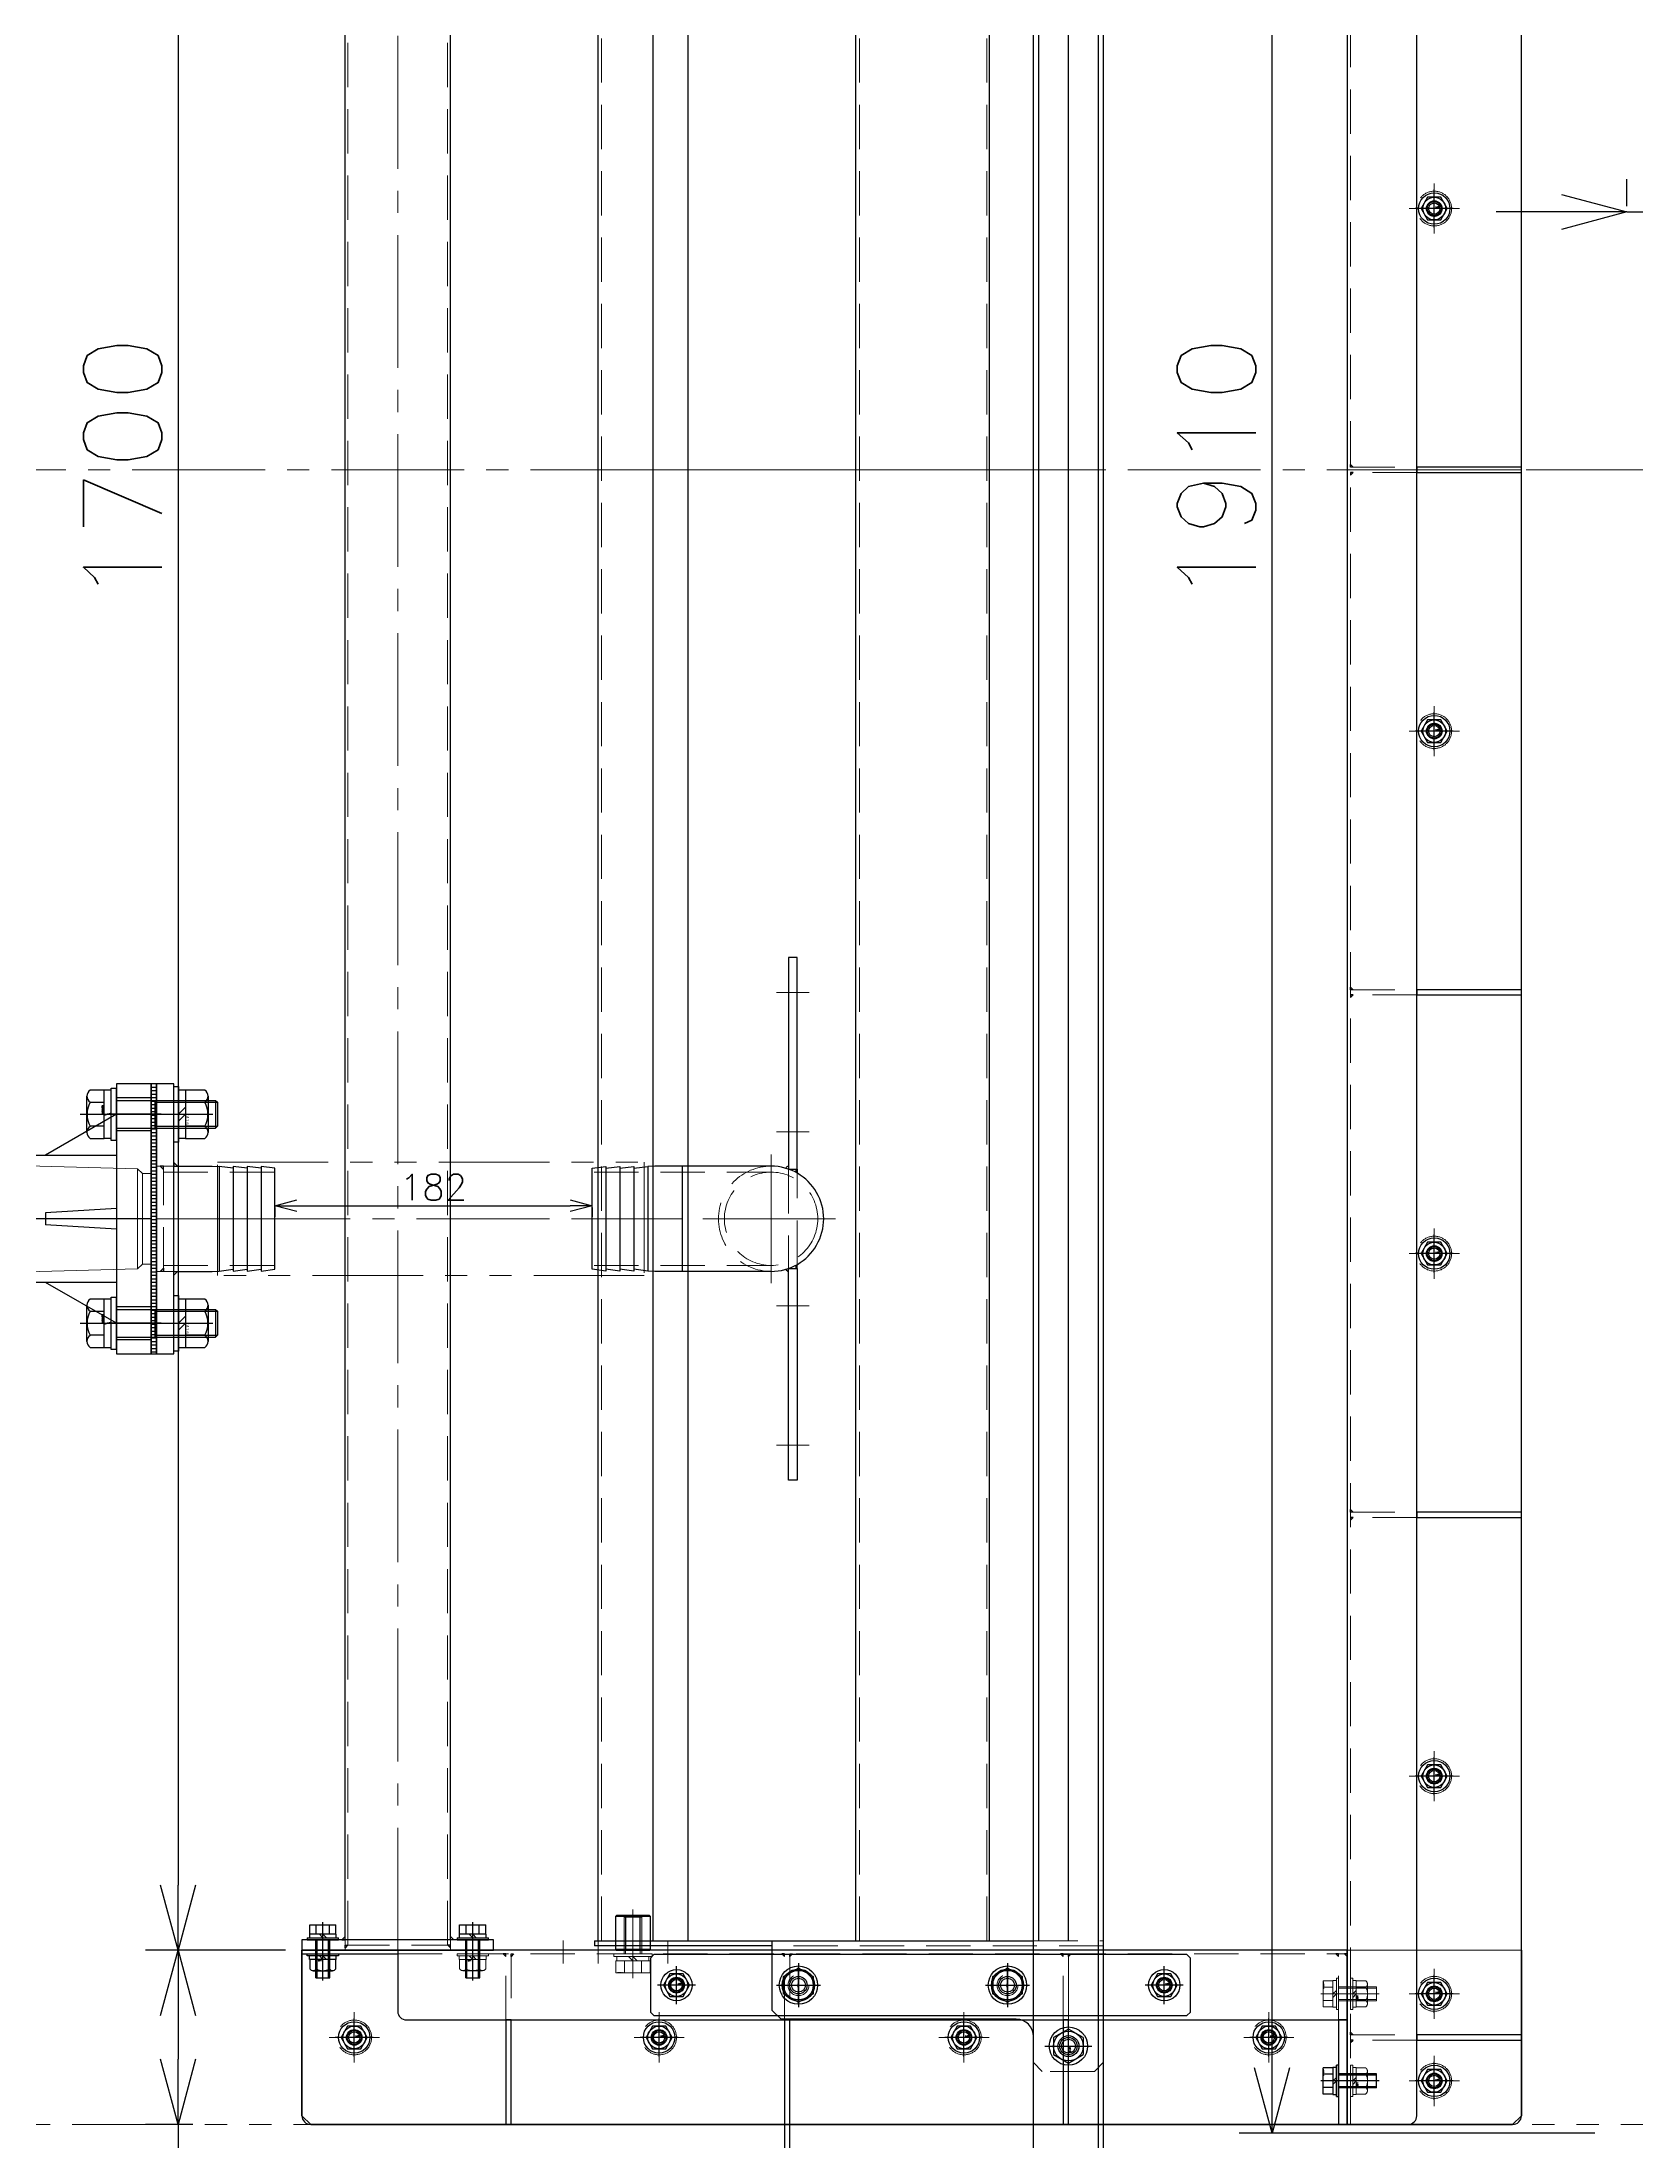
# Model space of a CAD drawing. Header units: millimetres. Extents: x -8731 to 85711, y -14522 to 31379.
# Drawn here: x 68524 to 69439, y 3928 to 5134 of the extents above; entities that cross this region are included whole.
import ezdxf
from ezdxf import colors
from ezdxf.entities.mleader import LeaderData, LeaderLine
from ezdxf.enums import TextEntityAlignment as Align
from ezdxf.math import Vec2, Vec3
from ezdxf.xclip import XClip

# ---------------------------------------------------------------- set-up
doc = ezdxf.new("R2010")
doc.units = ezdxf.units.MM
doc.header["$LTSCALE"] = 4
doc.header["$XCLIPFRAME"] = 0
doc.header["$PDMODE"] = 99
doc.header["$PDSIZE"] = 1
for name, pattern in [('CENTER2', [28.575, 19.05, -3.175, 3.175, -3.175]), ('HIDDEN', [9.525, 6.35, -3.175]), ('PHANTOM2', [31.75, 15.875, -3.175, 3.175, -3.175, 3.175, -3.175])]:
    doc.linetypes.add(name, pattern=pattern)
for name, color, linetype, lineweight in [('04_HIDDEN', 2, 'HIDDEN', 13), ('05_CENTER', 4, 'CENTER2', 13), ('06_PHANTOM', 2, 'PHANTOM2', 13), ('08_DIM', 3, 'Continuous', 13)]:
    doc.layers.add(name, color=color, linetype=linetype, lineweight=lineweight)
doc.layers.add('10_DRAFT', color=8, linetype='Continuous', lineweight=0, plot=False)
doc.styles.add('KANJI0', font='txt.shx', dxfattribs={"width": 0.9, "height": 30, "bigfont": 'bigfont'})
doc.styles.add('KSS_TXT', font='txt.shx', dxfattribs={"bigfont": 'extfont2.shx'})
doc.styles.add('KSS_TXT_L', font='txt.shx', dxfattribs={"height": 9, "bigfont": 'extfont2.shx'})
doc.styles.get("Standard").update_dxf_attribs({"font": 'txt.shx', "bigfont": 'extfont2.shx'})
doc.dimstyles.new('KSS_DIM', dxfattribs={"dimscale": 3, "dimtxt": 3, "dimasz": 2.5, "dimexe": 1.25, "dimexo": 0.625, "dimtad": 1, "dimdsep": 46, "dimtxsty": 'KSS_TXT', "dimblk": 'OPEN30', "dimcen": 0, "dimazin": 2, "dimtfac": 0.75, "dimtmove": 0, "dimatfit": 3, "dimldrblk": 'OPEN30', "dimfxl": 1, "dimtolj": 1, "dimarcsym": 0})

# ---------------------------------------------------------------- blocks, each defined once
blk = doc.blocks.new('AM_BALLOON1')
at = {"transparency": 16777216}
blk.add_circle((0, 0), 5, dxfattribs=at)
blk.add_attdef('B_NUMBER', text='', height=3, dxfattribs=at).set_placement((0, 0), align=Align.MIDDLE_CENTER)
blk = doc.blocks.new('_OPEN')
at = {"color": 0, "linetype": 'ByBlock'}
for p, q in [((-1, 0.167), (0, 0)), ((0, 0), (-1, -0.167)), ((0, 0), (-1, 0))]:
    blk.add_line(p, q, dxfattribs=at)
blk = doc.blocks.new('_Open30')
at = {"color": 0, "linetype": 'ByBlock', "lineweight": -2}
for p, q in [((-1, 0.268), (0, 0)), ((0, 0), (-1, -0.268)), ((0, 0), (-1, 0))]:
    blk.add_line(p, q, dxfattribs=at)
blk = doc.blocks.new('*D4590')
at = {"layer": '08_DIM', "color": 0, "lineweight": -2, "transparency": 16777216}
for p, q in [((68663.7, 5737.9), (68583.2, 5737.9)), ((68602, 5700.4), (68602, 4075.4)), ((68663.7, 4037.9), (68583.2, 4037.9))]:
    blk.add_line(p, q, dxfattribs=at)
at = {"layer": 'Defpoints', "color": 0, "transparency": 16777216}
for p in [(68673.1, 5737.9), (68602, 4037.9), (68673.1, 4037.9)]:
    blk.add_point(p, dxfattribs=at)
at = {"layer": '08_DIM', "color": 0, "lineweight": -2, "transparency": 16777216, "xscale": 37.5, "yscale": 37.5, "zscale": 37.5}
for p, rotation in [((68602, 5737.9), 90), ((68602, 4037.9), 270)]:
    blk.add_blockref('_Open30', p, dxfattribs=dict(at, rotation=rotation))
at = {"layer": '08_DIM', "color": 0, "transparency": 16777216, "insert": (68570.1, 4887.9), "char_height": 45, "attachment_point": 5, "rotation": 90, "style": 'KSS_TXT'}
blk.add_mtext('\\A1;1700', dxfattribs=at)
blk = doc.blocks.new('A$C3AA34862_1_1_1')
at = {"layer": '05_CENTER'}
blk.add_line((-141.1, 0), (2637.2, 0), dxfattribs=at)
blk = doc.blocks.new('*D4625')
at = {"layer": '08_DIM', "color": 0, "lineweight": -2, "transparency": 16777216}
for p, q in [((69433.7, 5039.3), (69433.7, 5054.7)), ((69493.7, 5039.3), (69493.7, 5054.7)), ((69396.2, 5036), (69358.7, 5036)), ((69433.7, 5036), (69493.7, 5036)), ((69531.2, 5036), (69700, 5036))]:
    blk.add_line(p, q, dxfattribs=at)
at = {"layer": 'Defpoints', "color": 0, "transparency": 16777216}
for p in [(69433.7, 5030), (69493.7, 5036), (69493.7, 5030)]:
    blk.add_point(p, dxfattribs=at)
at = {"layer": '08_DIM', "color": 0, "lineweight": -2, "transparency": 16777216, "xscale": 37.5, "yscale": 37.5, "zscale": 37.5}
blk.add_blockref('_Open30', (69433.7, 5036), dxfattribs=at)
at = {"layer": '08_DIM', "color": 0, "lineweight": -2, "transparency": 16777216, "xscale": 37.5, "yscale": 37.5, "zscale": 37.5, "rotation": 180}
blk.add_blockref('_Open30', (69493.7, 5036), dxfattribs=at)
at = {"layer": '08_DIM', "color": 0, "transparency": 16777216, "insert": (69634.3, 5067.8), "char_height": 45, "attachment_point": 5, "style": 'KSS_TXT'}
blk.add_mtext('\\A1;%%C60', dxfattribs=at)
blk = doc.blocks.new('*D4610')
at = {"layer": '08_DIM', "color": 0, "lineweight": -2, "transparency": 16777216}
for p, q in [((68663.7, 4037.9), (68583.2, 4037.9)), ((68602, 4000.4), (68602, 3975.4)), ((68610.5, 3937.9), (68583.2, 3937.9)), ((68602, 3937.9), (68602, 3791.7))]:
    blk.add_line(p, q, dxfattribs=at)
at = {"layer": 'Defpoints', "color": 0, "transparency": 16777216}
for p in [(68673.1, 4037.9), (68602, 3937.9), (68619.8, 3937.9)]:
    blk.add_point(p, dxfattribs=at)
at = {"layer": '08_DIM', "color": 0, "lineweight": -2, "transparency": 16777216, "xscale": 37.5, "yscale": 37.5, "zscale": 37.5}
for p, rotation in [((68602, 4037.9), 90), ((68602, 3937.9), 270)]:
    blk.add_blockref('_Open30', p, dxfattribs=dict(at, rotation=rotation))
at = {"layer": '08_DIM', "color": 0, "transparency": 16777216, "insert": (68570.1, 3846), "char_height": 45, "attachment_point": 5, "rotation": 90, "style": 'KSS_TXT'}
blk.add_mtext('\\A1;100', dxfattribs=at)
blk = doc.blocks.new('*D4645')
at = {"layer": '08_DIM', "color": 0, "lineweight": -2, "transparency": 16777216}
for p, q in [((69415.3, 5842.9), (69211.2, 5842.9)), ((69230, 3970.4), (69230, 5805.4)), ((69415.3, 3932.9), (69211.2, 3932.9))]:
    blk.add_line(p, q, dxfattribs=at)
at = {"layer": 'Defpoints', "color": 0, "transparency": 16777216}
for p in [(69230, 5842.9), (69424.7, 5842.9), (69424.7, 3932.9)]:
    blk.add_point(p, dxfattribs=at)
at = {"layer": '08_DIM', "color": 0, "lineweight": -2, "transparency": 16777216, "xscale": 37.5, "yscale": 37.5, "zscale": 37.5}
for p, rotation in [((69230, 5842.9), 90), ((69230, 3932.9), 270)]:
    blk.add_blockref('_Open30', p, dxfattribs=dict(at, rotation=rotation))
at = {"layer": '08_DIM', "color": 0, "transparency": 16777216, "insert": (69198.1, 4887.9), "char_height": 45, "attachment_point": 5, "rotation": 90, "style": 'KSS_TXT'}
blk.add_mtext('\\A1;1910', dxfattribs=at)
blk = doc.blocks.new('A$C76D83096_1_1_1')
at = {"color": 0}
for p, q in [((6, 30.2), (1694, 30.2)), ((6, -30.2), (1694, -30.2))]:
    blk.add_line(p, q, dxfattribs=at)
blk.add_lwpolyline([(0, -55), (6, -55), (6, 55), (0, 55)], close=True, dxfattribs=at)
at = {"color": 3}
for points in [[(3, 30.2), (3, 28.8), (1.5, 30.2), (1.5, 30.2)], [(6, 30.2), (8, 30.2), (8, 30.2), (6, 32.2)], [(3, -30.2), (3, -28.8), (1.5, -30.2), (1.5, -30.2)], [(6, -30.2), (8, -30.2), (8, -30.2), (6, -32.2)]]:
    blk.add_lwpolyline(points, close=True, dxfattribs=at)
at = {"layer": '04_HIDDEN'}
for p, q in [((0, 30.2), (6, 30.2)), ((3, 30.2), (3, -30.2)), ((3, 28.6), (1697, 28.6)), ((0, -30.2), (6, -30.2)), ((3, -28.6), (1697, -28.6))]:
    blk.add_line(p, q, dxfattribs=at)
at = {"layer": '05_CENTER'}
for p, q in [((-5.8, 43), (11.7, 43)), ((-5.8, 0), (1705.7, 0)), ((-5.7, -43), (11.7, -43))]:
    blk.add_line(p, q, dxfattribs=at)
blk = doc.blocks.new('A$C31BA7C9D_1_1_1')
at = {"color": 0}
blk.add_line((-30, 50), (1670, 50), dxfattribs=at)
blk.add_lwpolyline([(1670, -50), (1670, -50), (-30, -50), (-30, -50)], dxfattribs=at)
for centre, radius in [((70, 0), 10), ((70, 0), 4.5), ((370, 0), 10), ((370, 0), 4.5), ((670, 0), 10), ((670, 0), 4.5), ((970, 0), 10), ((970, 0), 4.5)]:
    blk.add_circle(centre, radius, dxfattribs=at)
at = {"layer": '05_CENTER'}
for p, q in [((70, -14.4), (70, 14.4)), ((370, -14.4), (370, 14.4)), ((670, -14.4), (670, 14.4)), ((970, -14.4), (970, 14.4)), ((684.4, 0), (655.6, 0)), ((955.6, 0), (984.4, 0)), ((84.4, 0), (55.6, 0)), ((384.4, 0), (355.6, 0))]:
    blk.add_line(p, q, dxfattribs=at)
at = {"layer": '10_DRAFT'}
blk.add_line((820, 50), (820, -50), dxfattribs=at)
blk.add_lwpolyline([(-30, -50), (-30, 50)], dxfattribs=at)
blk = doc.blocks.new('A$C4A032556_1_1_1')
at = {"color": 0}
blk.add_lwpolyline([(150, 50), (150, 50), (150, -45), (145, -50), (-545, -50), (-550, -45), (-550, 50)], dxfattribs=at)
for centre in [(100, 25), (-520, 0), (-345, 0), (-170, 0), (5, 0), (100, -25)]:
    blk.add_circle(centre, 4.5, dxfattribs=at)
at = {"layer": '04_HIDDEN'}
blk.add_lwpolyline([(-550, 50), (150, 50)], dxfattribs=at)
for centre in [(100, 25), (-520, 0), (-345, 0), (-170, 0), (5, 0), (100, -25)]:
    blk.add_circle(centre, 10, dxfattribs=at)
at = {"layer": '05_CENTER'}
for p, q in [((100, 10.6), (100, 39.4)), ((114.4, 25), (85.6, 25)), ((-520, -14.4), (-520, 14.4)), ((-345, -14.4), (-345, 14.4)), ((-170, -14.4), (-170, 14.4)), ((5, -14.4), (5, 14.4)), ((-505.6, 0), (-534.4, 0)), ((-330.6, 0), (-359.4, 0)), ((-155.6, 0), (-184.4, 0)), ((19.4, 0), (-9.4, 0)), ((100, -39.4), (100, -10.6)), ((114.4, -25), (85.6, -25))]:
    blk.add_line(p, q, dxfattribs=at)
blk = doc.blocks.new('A$C73615150_1_1_1')
at = {"color": 0}
for p, q in [((-25, 50), (-25, 15)), ((-80, 48), (-25, 48)), ((-20, 10), (520, 10))]:
    blk.add_line(p, q, dxfattribs=at)
blk.add_lwpolyline([(520, -50), (520, -50), (520, 50), (-80, 50), (-80, -45, 0.414214), (-75, -50), (-75, -50), (520, -50)], format="xyb", dxfattribs=at)
at = {"color": 3}
for points in [[(37, 48), (35.5, 48), (35.5, 48), (37, 46.5)], [(40, 48), (41.5, 48), (41.5, 48), (40, 46.5)], [(197, 48), (195.5, 48), (195.5, 48), (197, 46.5)], [(200, 48), (201.5, 48), (201.5, 48), (200, 46.5)], [(357, 48), (355.5, 48), (355.5, 48), (357, 46.5)], [(360, 48), (361.5, 48), (361.5, 48), (360, 46.5)], [(515, 48), (513.5, 48), (513.5, 48), (515, 46.5)], [(520, 48), (518.5, 48), (518.5, 48), (520, 46.5)]]:
    blk.add_lwpolyline(points, close=True, dxfattribs=at)
at = {"color": 0}
for points in [[(40, 10), (37, 10), (37, -50), (40, -50)], [(200, 10), (197, 10), (197, -92), (200, -92)], [(360, 10), (357, 10), (357, -50), (360, -50)], [(520, 10), (515, 10), (515, -50), (520, -50)]]:
    blk.add_lwpolyline(points, close=True, dxfattribs=at)
for centre in [(135, 30), (415, 30), (-50, 0), (125, 0), (300, 0), (475, 0)]:
    blk.add_circle(centre, 4.5, dxfattribs=at)
blk.add_arc((-20, 15), 5, 180, 270, dxfattribs=at)
at = {"layer": '04_HIDDEN'}
for p, q in [((-25, 48), (520, 48)), ((37, 10), (37, 48)), ((40, 48), (40, 10)), ((197, 10), (197, 48)), ((200, 48), (200, 10)), ((357, 10), (357, 48)), ((360, 10), (360, 48)), ((360, 48), (360, 10)), ((515, 10), (515, 48)), ((520, 48), (520, 10)), ((197, -69), (200, -69)), ((197, -81), (200, -81))]:
    blk.add_line(p, q, dxfattribs=at)
at = {"layer": '05_CENTER'}
for p, q in [((-68, 42.4), (-68, 55.6)), ((18, 42.4), (18, 55.6)), ((70, 42.4), (70, 55.6)), ((90, 42.4), (90, 55.6)), ((110, 42.4), (110, 55.6)), ((130, 42.4), (130, 55.6)), ((135, 22.7), (135, 37.3)), ((415, 22.7), (415, 37.3)), ((142.3, 30), (127.7, 30)), ((422.3, 30), (407.7, 30)), ((509.2, 25), (525.9, 25)), ((-50, -9.3), (-50, 9.3)), ((125, -9.3), (125, 9.3)), ((300, -9.3), (300, 9.3)), ((475, -9.3), (475, 9.3)), ((-40.7, 0), (-59.3, 0)), ((134.3, 0), (115.7, 0)), ((309.3, 0), (290.7, 0)), ((484.3, 0), (465.7, 0)), ((509.2, -25), (525.9, -25)), ((191.6, -75), (205.2, -75))]:
    blk.add_line(p, q, dxfattribs=at)
at = {"layer": '10_DRAFT'}
blk.add_line((-25, 48), (-25, 50), dxfattribs=at)
blk = doc.blocks.new('A$C736D5B8A_1_1_1')
at = {"color": 0}
blk.add_line((-117, 10), (1773, 10), dxfattribs=at)
blk.add_lwpolyline([(-117, -50), (1773, -50, 0.414214), (1778, -45), (1778, 50), (-122, 50), (-122, -45, 0.414214)], format="xyb", close=True, dxfattribs=at)
at = {"color": 3}
for points in [[(-73.5, 48), (-75, 48), (-75, 48), (-73.5, 46.5)], [(-70.5, 48), (-69, 48), (-69, 48), (-70.5, 46.5)], [(226.5, 48), (225, 48), (225, 48), (226.5, 46.5)], [(229.5, 48), (231, 48), (231, 48), (229.5, 46.5)], [(526.5, 48), (525, 48), (525, 48), (526.5, 46.5)], [(529.5, 48), (531, 48), (531, 48), (529.5, 46.5)], [(826.5, 48), (825, 48), (825, 48), (826.5, 46.5)], [(829.5, 48), (831, 48), (831, 48), (829.5, 46.5)]]:
    blk.add_lwpolyline(points, close=True, dxfattribs=at)
at = {"color": 0}
for points in [[(-70.5, 10), (-73.5, 10), (-73.5, -50), (-70.5, -50)], [(229.5, 10), (226.5, 10), (226.5, -50), (229.5, -50)], [(529.5, 10), (526.5, 10), (526.5, -50), (529.5, -50)], [(829.5, 10), (826.5, 10), (826.5, -50), (829.5, -50)]]:
    blk.add_lwpolyline(points, close=True, dxfattribs=at)
for centre in [(-97, 0), (-47, 0), (78, 0), (378, 0), (678, 0), (978, 0)]:
    blk.add_circle(centre, 4.5, dxfattribs=at)
blk.add_arc((-117, 15), 5, 180, 270, dxfattribs=at)
at = {"layer": '04_HIDDEN'}
for p, q in [((-122, 48), (1778, 48)), ((-73.5, 10), (-73.5, 48)), ((-70.5, 48), (-70.5, 10)), ((226.5, 10), (226.5, 48)), ((229.5, 48), (229.5, 10)), ((526.5, 10), (526.5, 48)), ((529.5, 48), (529.5, 10)), ((826.5, 10), (826.5, 48)), ((829.5, 48), (829.5, 10))]:
    blk.add_line(p, q, dxfattribs=at)
at = {"layer": '05_CENTER'}
for p, q in [((-97, 55.8), (-97, 42.1)), ((-47, 55.8), (-47, 42.1)), ((-97, -9.3), (-97, 9.3)), ((-47, -9.3), (-47, 9.3)), ((78, -9.3), (78, 9.3)), ((378, -9.3), (378, 9.3)), ((678, -9.3), (678, 9.3)), ((978, -9.3), (978, 9.3)), ((-87.7, 0), (-106.3, 0)), ((-37.7, 0), (-56.3, 0)), ((87.3, 0), (68.7, 0)), ((387.3, 0), (368.7, 0)), ((687.3, 0), (668.7, 0)), ((968.7, 0), (987.3, 0))]:
    blk.add_line(p, q, dxfattribs=at)
at = {"layer": '10_DRAFT'}
blk.add_line((828, 50), (828, -50), dxfattribs=at)
blk = doc.blocks.new('M8Nza_1_1_1')
at = {"color": 0}
for p, q in [((-7.7, 3.2), (7.7, 3.2)), ((-7.7, 3.2), (-7.7, 1.2)), ((-7.5, 8.7), (-7.5, 3.2)), ((5.6, 9.7), (-5.6, 9.7)), ((-3.8, 3.2), (-3.8, 8.7)), ((0, 1.2), (-2, 3.2)), ((0, 3.2), (2, 1.2)), ((3.7, 8.7), (3.7, 3.2)), ((7.5, 3.2), (7.5, 8.7)), ((7.7, 3.2), (7.7, 1.2))]:
    blk.add_line(p, q, dxfattribs=at)
at = {"color": 0, "linetype": 'CENTER2'}
blk.add_line((0, 9.7), (0, 0), dxfattribs=at)
at = {"color": 0}
blk.add_lwpolyline([(-9, 1.2), (9, 1.2), (9, 0), (-9, 0)], close=True, dxfattribs=at)
for centre, radius, start, end in [((-5.6, 7.4), 2.25, 33.626, 146.374), ((0, 2.2), 7.5, 60, 120), ((5.6, 7.4), 2.25, 33.626, 146.374)]:
    blk.add_arc(centre, radius, start, end, dxfattribs=at)
at = {"layer": '10_DRAFT', "style": 'KSS_TXT'}
blk.add_text('M8', height=1, dxfattribs=at).set_placement((0.9, 3.3))
blk = doc.blocks.new('A$C46CB4146_1_1_1')
at = {"color": 0}
for p, q in [((-9, 1.2), (9, 1.2)), ((-9, 1.2), (-9, 0)), ((-7.7, 3.2), (-7.7, 1.2)), ((7.7, 3.2), (-7.7, 3.2)), ((-7.5, 8.7), (7.5, 8.7)), ((-7.5, 3.2), (-7.5, 8.7)), ((-3.8, 3.2), (-3.8, 8.7)), ((0, 1.2), (-2, 3.2)), ((0, 3.2), (2, 1.2)), ((3.8, 3.2), (3.8, 8.7)), ((7.5, 3.2), (7.5, 8.7)), ((7.7, 1.2), (7.7, 3.2)), ((9, 0), (9, 1.2)), ((-9, 0), (9, 0))]:
    blk.add_line(p, q, dxfattribs=at)
at = {"color": 0, "linetype": 'CENTER2'}
blk.add_line((0, -23.3), (0, 10.2), dxfattribs=at)
at = {"color": 0, "linetype": 'HIDDEN'}
for p, q in [((-4, -21.8), (-4, 0)), ((-3.3, -21.8), (-3.3, 0)), ((3.3, -21.8), (3.3, 0)), ((4, -21.8), (4, 0)), ((-4, -21.8), (4, -21.8))]:
    blk.add_line(p, q, dxfattribs=at)
at = {"layer": '10_DRAFT', "style": 'KSS_TXT_L'}
blk.add_text('BT-M8x25L,SW,PW', height=0.3, dxfattribs=at).set_placement((3, 8.4))
blk = doc.blocks.new('8b_1_1_1')
at = {"color": 0, "linetype": 'CENTER2'}
for p, q in [((10.9, 0), (-10.9, 0)), ((0, -10.9), (0, 10.9))]:
    blk.add_line(p, q, dxfattribs=at)
at = {"color": 0}
for p, q in [((-3.8, 6.5), (-7.5, 0)), ((-3.8, 6.5), (-7.5, 0)), ((-7.5, 0), (-3.8, -6.5)), ((-7.5, 0), (-3.8, -6.5)), ((3.8, 6.5), (-3.8, 6.5)), ((3.8, 6.5), (-3.8, 6.5)), ((7.5, 0), (3.8, 6.5)), ((7.5, 0), (3.8, 6.5)), ((3.8, -6.5), (7.5, 0)), ((3.8, -6.5), (7.5, 0)), ((-3.8, -6.5), (3.8, -6.5)), ((-3.8, -6.5), (3.8, -6.5))]:
    blk.add_line(p, q, dxfattribs=at)
for radius in [9, 6.5, 4, 3.25]:
    blk.add_circle((0, 0), radius, dxfattribs=at)
at = {"layer": '10_DRAFT', "style": 'KSS_TXT'}
blk.add_text('M8', height=1, dxfattribs=at).set_placement((0.8, 0.1))
blk = doc.blocks.new('FWTAS-D20-M10-T20.0a_1_1')
at = {"color": 0}
for p, q in [((-10, -0.5), (10, -0.5)), ((-10, -19.5), (10, -19.5))]:
    blk.add_line(p, q, dxfattribs=at)
blk.add_lwpolyline([(-9.5, -20), (9.5, -20), (10, -19.5), (10, -0.5), (9.5, 0), (-9.5, 0), (-10, -0.5), (-10, -19.5)], close=True, dxfattribs=at)
at = {"layer": '04_HIDDEN', "color": 0}
for p, q in [((-5, 0), (-5, -20)), ((-4, 0), (-4, -20)), ((4, 0), (4, -20)), ((5, 0), (5, -20))]:
    blk.add_line(p, q, dxfattribs=at)
at = {"layer": '05_CENTER', "color": 0}
blk.add_line((0, -23.4), (0, 3.4), dxfattribs=at)
blk = doc.blocks.new('A$C7AFA21F4_1_1_1')
at = {"color": 0, "linetype": 'CENTER2'}
blk.add_line((0, -24), (0, 14), dxfattribs=at)
at = {"color": 0}
for p, q in [((-11, 1.5), (11, 1.5)), ((-11, 1.5), (-11, 0)), ((-11, 0), (11, 0)), ((-9.8, 11), (9.8, 11)), ((-9.8, 4), (-9.8, 11)), ((9.8, 4), (-9.8, 4)), ((-9.2, 4), (-9.2, 1.5)), ((-4.9, 4), (-4.9, 11)), ((0, 1.5), (-2.5, 4)), ((0, 4), (2.5, 1.5)), ((4.9, 4), (4.9, 11)), ((9.2, 1.5), (9.2, 4)), ((9.8, 4), (9.8, 11)), ((11, 0), (11, 1.5))]:
    blk.add_line(p, q, dxfattribs=at)
at = {"color": 0, "linetype": 'HIDDEN'}
for p, q in [((-5, -21), (-5, 0)), ((-4.2, -21), (-4.2, 0)), ((4.2, -21), (4.2, 0)), ((5, -21), (5, 0)), ((-5, -21), (5, -21))]:
    blk.add_line(p, q, dxfattribs=at)
at = {"layer": '10_DRAFT', "style": 'KSS_TXT_L'}
blk.add_text('BT-M10x25L,SW,PW', height=0.3, dxfattribs=at).set_placement((5.1, 10.7))
blk = doc.blocks.new('A$C7CBE1021_1_1')
at = {"color": 0}
blk.add_lwpolyline([(-13, -17.5), (293, -17.5), (295, -15.5), (295, 15.5), (293, 17.5), (-13, 17.5), (-15, 15.5), (-15, -15.5)], close=True, dxfattribs=at)
for centre in [(0, 0), (280, 0)]:
    blk.add_circle(centre, 4.5, dxfattribs=at)
at = {"layer": '05_CENTER'}
for p, q in [((0, -7.3), (0, 7.3)), ((280, -7.3), (280, 7.3)), ((7.3, 0), (-7.3, 0)), ((287.3, 0), (272.7, 0))]:
    blk.add_line(p, q, dxfattribs=at)
blk = doc.blocks.new('NTFLS-20b_1_1')
at = {"color": 0, "linetype": 'CENTER2'}
for p, q in [((11.1, 0), (-11.1, 0)), ((0, -11.1), (0, 11.1))]:
    blk.add_line(p, q, dxfattribs=at)
at = {"color": 0}
for p, q in [((-4.9, 8.5), (-9.8, 0)), ((-9.8, 0), (-4.9, -8.5)), ((-4.9, 8.5), (4.9, 8.5)), ((9.8, 0), (4.9, 8.5)), ((4.9, -8.5), (9.8, 0)), ((-4.9, -8.5), (4.9, -8.5))]:
    blk.add_line(p, q, dxfattribs=at)
for radius in [8.49, 5, 4]:
    blk.add_circle((0, 0), radius, dxfattribs=at)
blk = doc.blocks.new('A$C69041DDD_1_1_1')
at = {"color": 0}
for p, q in [((-28, -844.5), (-28, 844.5)), ((120, -844.5), (120, 844.5)), ((196.6, -844.5), (196.6, 844.5)), ((222, -844.5), (222, 844.5)), ((225, -844.5), (225, 844.5)), ((242, -844.5), (242, 844.5)), ((-30, -844.5), (222, -844.5)), ((-30, -844.5), (-30, -847.5)), ((72, -847.5), (-30, -847.5)), ((72, -884.5), (72, -844.5)), ((77, -889.5), (72, -884.5)), ((212, -889.5), (77, -889.5))]:
    blk.add_line(p, q, dxfattribs=at)
at = {"color": 3}
for p, q in [((3.6, -844.5), (3.6, 844.5)), ((23.6, -844.5), (23.6, 844.5))]:
    blk.add_line(p, q, dxfattribs=at)
at = {"color": 0}
blk.add_circle((242, -905), 6, dxfattribs=at)
blk.add_arc((212, -899.5), 10, 0, 90, dxfattribs=at)
at = {"layer": '04_HIDDEN'}
for p, q in [((-26, -844.5), (-26, 844.5)), ((122, -844.5), (122, 844.5)), ((195.2, -844.5), (195.2, 844.5)), ((2, -844.5), (2, -847.5)), ((262, -847.5), (72, -847.5)), ((222, -844.5), (262, -844.5)), ((262, -844.5), (262, -914.5)), ((222, -914.5), (222, -899.5)), ((227, -919.5), (222, -914.5)), ((262, -914.5), (257, -919.5)), ((257, -919.5), (227, -919.5))]:
    blk.add_line(p, q, dxfattribs=at)
for centre in [(87, -870), (207, -870)]:
    blk.add_circle(centre, 6, dxfattribs=at)
at = {"layer": '05_CENTER'}
for p, q in [((87, -880.1), (87, -859.9)), ((207, -880.1), (207, -859.9)), ((76.9, -870), (97.1, -870)), ((196.9, -870), (217.1, -870)), ((242, -914.3), (242, -895.7)), ((232.7, -905), (251.3, -905))]:
    blk.add_line(p, q, dxfattribs=at)
at = {"layer": '10_DRAFT'}
for p, q in [((262, 0), (-30, 0)), ((-8, -844.5), (-8, -847.5))]:
    blk.add_line(p, q, dxfattribs=at)
at = {"color": 4, "rotation": 270}
for p in [(87, -870), (207, -870)]:
    blk.add_blockref('NTFLS-20b_1_1', p, dxfattribs=at)
blk = doc.blocks.new('A$C5EC12063_1_1')
at = {"color": 0}
blk.add_line((-1955, 17), (145, 17), dxfattribs=at)
blk.add_lwpolyline([(-1955, 20), (145, 20), (145, -15), (140, -20), (-1950, -20), (-1955, -15)], close=True, dxfattribs=at)
blk.add_circle((0, 0), 6, dxfattribs=at)
at = {"layer": '05_CENTER'}
for p, q in [((9.3, 0), (-9.3, 0)), ((0, -9.3), (0, 9.3))]:
    blk.add_line(p, q, dxfattribs=at)
blk = doc.blocks.new('10b_2_1')
at = {"color": 0, "linetype": 'CENTER2'}
for p, q in [((0, -13.5), (0, 13.5)), ((13.5, 0), (-13.5, 0))]:
    blk.add_line(p, q, dxfattribs=at)
at = {"color": 0}
for p, q in [((-4.9, 8.5), (-9.8, 0)), ((-9.8, 0), (-4.9, -8.5)), ((-4.9, 8.5), (4.9, 8.5)), ((9.8, 0), (4.9, 8.5)), ((4.9, -8.5), (9.8, 0)), ((-4.9, -8.5), (4.9, -8.5))]:
    blk.add_line(p, q, dxfattribs=at)
for radius in [11, 8.49, 5, 4]:
    blk.add_circle((0, 0), radius, dxfattribs=at)
at = {"layer": '10_DRAFT', "style": 'KSS_TXT'}
blk.add_text('M10', height=1.25, dxfattribs=at).set_placement((0.3, 0.1))
blk = doc.blocks.new('A$C491655AE_1_1_1')
at = {"color": 0, "linetype": 'CENTER2'}
for p, q in [((0, -12.6), (0, 12.6)), ((-12.6, 0), (12.6, 0))]:
    blk.add_line(p, q, dxfattribs=at)
at = {"color": 0}
for p, q in [((-9.8, 0), (-4.9, 8.5)), ((-4.9, -8.5), (-9.8, 0)), ((-4.9, 8.5), (4.9, 8.5)), ((4.9, 8.5), (9.8, 0)), ((9.8, 0), (4.9, -8.5)), ((4.9, -8.5), (-4.9, -8.5))]:
    blk.add_line(p, q, dxfattribs=at)
for radius in [11, 9.25]:
    blk.add_circle((0, 0), radius, dxfattribs=at)
at = {"layer": '10_DRAFT', "style": 'KSS_TXT_L'}
blk.add_text('BT-M10', height=0.3, dxfattribs=at).set_placement((-0.7, -0.5))
blk = doc.blocks.new('A$C48F4429B_1_1')
for name, p in [('A$C5EC12063_1_1', (57.5, 220)), ('10b_2_1', (57.5, 220)), ('A$C491655AE_1_1_1', (22.5, 185)), ('A$C491655AE_1_1_1', (22.5, 65))]:
    blk.add_blockref(name, p)
at = {"rotation": 90}
blk.add_blockref('A$C69041DDD_1_1_1', (-847.5, -22), dxfattribs=at)
blk = doc.blocks.new('A$C171B1F0E_1_1')
at = {"color": 0}
for p, q in [((-102.8, 29), (-94.8, 30.1)), ((-102.8, -28.9), (-102.8, 29)), ((-94.8, 30.1), (-94.8, -30)), ((-94.8, 29), (-86.8, 30.1)), ((-86.8, 30.1), (-86.8, -30)), ((-86.8, 29), (-78.8, 30.1)), ((-78.8, 30.1), (-78.8, -30)), ((-78.8, 29), (-70.8, 30.1)), ((-66.8, 30.3), (-70.8, 30.1)), ((-70.8, 30.1), (-70.8, -30)), ((0, 30.3), (-66.8, 30.3)), ((-50.8, -30.2), (-50.8, 30.3)), ((15, 28.5), (15, 26.3)), ((-94.8, -30), (-102.8, -28.9)), ((-86.8, -30), (-94.8, -28.9)), ((-78.8, -30), (-86.8, -28.9)), ((-70.8, -30), (-78.8, -28.9)), ((-66.8, -30.2), (-70.8, -30)), ((0, -30.2), (-66.8, -30.2)), ((15, -28.5), (15, -26.3))]:
    blk.add_line(p, q, dxfattribs=at)
for points in [[(10, 28.5), (15, 28.5), (15, 150), (10, 150)], [(10, -28.5), (15, -28.5), (15, -150), (10, -150)]]:
    blk.add_lwpolyline(points, close=True, dxfattribs=at)
blk.add_arc((0, 0), 30.2, 269.9995, 90, dxfattribs=at)
at = {"color": 3}
for centre, radius, start, end in [((10.4, 27.9), 2.28, 101.3016, 150.9359), ((10, 28.5), 4.51, 336.4225, 0), ((10.4, -27.9), 2.28, 209.0641, 258.6984), ((10, -28.5), 4.51, 0, 23.5775)]:
    blk.add_arc(centre, radius, start, end, dxfattribs=at)
at = {"layer": '04_HIDDEN'}
for p, q in [((0, 26.8), (-102.8, 26.8)), ((10, 28.5), (10, -28.5)), ((15, -26.3), (15, 26.3)), ((0, -26.8), (-102.8, -26.8))]:
    blk.add_line(p, q, dxfattribs=at)
blk.add_circle((0, 0), 26.8, dxfattribs=at)
blk.add_arc((0, 0), 30.2, 90, 270, dxfattribs=at)
at = {"layer": '05_CENTER'}
for p, q in [((21.9, 130), (3.1, 130)), ((21.9, 50), (3.1, 50)), ((0, -37), (0, 37)), ((37, 0), (-108.3, 0)), ((-102.8, 0), (-50.8, 0)), ((21.9, -50), (3.1, -50)), ((21.9, -130), (3.1, -130))]:
    blk.add_line(p, q, dxfattribs=at)
blk = doc.blocks.new('A$C5F8F3055_1_1')
for name, p, rotation in [('A$C48F4429B_1_1', (-480, -847.5), 270), ('A$C736D5B8A_1_1_1', (-50, -828), 90), ('A$C76D83096_1_1_1', (-645, -850), 90), ('M8Nza_1_1_1', (-688, -852), 180), ('A$C46CB4146_1_1_1', (-105, -925), 90)]:
    blk.add_blockref(name, p, dxfattribs=dict(rotation=rotation))
for name, p in [('8b_1_1_1', (-50, 150)), ('8b_1_1_1', (-50, -150)), ('A$C171B1F0E_1_1', (-430.7, -430)), ('8b_1_1_1', (-50, -450)), ('8b_1_1_1', (-50, -750)), ('A$C46CB4146_1_1_1', (-688, -844)), ('A$C46CB4146_1_1_1', (-602, -844)), ('A$C73615150_1_1_1', (-620, -900)), ('A$C4A032556_1_1_1', (-150, -900)), ('A$C7CBE1021_1_1', (-485, -870)), ('8b_1_1_1', (-485, -870)), ('8b_1_1_1', (-205, -870)), ('8b_1_1_1', (-50, -875)), ('8b_1_1_1', (-670, -900)), ('8b_1_1_1', (-495, -900)), ('8b_1_1_1', (-320, -900)), ('8b_1_1_1', (-145, -900)), ('8b_1_1_1', (-50, -925))]:
    blk.add_blockref(name, p)
at = {"color": 4, "rotation": 180}
blk.add_blockref('FWTAS-D20-M10-T20.0a_1_1', (-510, -850), dxfattribs=at)
at = {"layer": '04_HIDDEN'}
for name, p, rotation in [('A$C31BA7C9D_1_1_1', (-50, -820), 90), ('A$C7AFA21F4_1_1_1', (-510, -852), 180), ('M8Nza_1_1_1', (-602, -852), 180), ('A$C46CB4146_1_1_1', (-105, -875), 90), ('M8Nza_1_1_1', (-98, -875), 270), ('M8Nza_1_1_1', (-98, -925), 270)]:
    blk.add_blockref(name, p, dxfattribs=dict(at, rotation=rotation))
blk = doc.blocks.new('A$C73951639_1_1_1')
at = {"color": 0}
for p, q in [((10, -30.3), (10, 30.3)), ((10, 30.3), (32, 30.3)), ((32, 30.3), (36, 30.1)), ((44, 29), (36, 30.1)), ((36, 30.1), (36, -30)), ((52, 29), (44, 30.1)), ((44, 30.1), (44, -30)), ((60, 29), (52, 30.1)), ((52, 30.1), (52, -30)), ((68, 29), (60, 30.1)), ((60, 30.1), (60, -30)), ((68, -28.9), (68, 29)), ((10, -30.3), (32, -30.3)), ((32, -30.3), (36, -30)), ((36, -30), (44, -28.9)), ((44, -30), (52, -28.9)), ((52, -30), (60, -28.9)), ((60, -30), (68, -28.9))]:
    blk.add_line(p, q, dxfattribs=at)
blk.add_lwpolyline([(10, 77.5), (0, 77.5), (0, -77.5), (10, -77.5)], close=True, dxfattribs=at)
at = {"color": 3}
for points in [[(4, 30.3), (2, 30.3), (4, 28.3), (4, 28.3)], [(10, 30.3), (12, 30.3), (10, 32.3), (10, 32.3)], [(4, -30.3), (2, -30.3), (4, -28.3), (4, -28.3)], [(10, -30.3), (12, -30.3), (10, -32.3), (10, -32.3)]]:
    blk.add_lwpolyline(points, close=True, dxfattribs=at)
at = {"layer": '04_HIDDEN'}
for p, q in [((10, 30.3), (0, 30.3)), ((4, -30.3), (4, 30.3)), ((4, 26.8), (68, 26.8)), ((10, -30.3), (0, -30.3)), ((4, -26.8), (68, -26.8))]:
    blk.add_line(p, q, dxfattribs=at)
at = {"layer": '05_CENTER'}
for p, q in [((-8, 60), (18, 60)), ((0, 0), (72.7, 0)), ((68, 0), (10, 0)), ((-8, -60), (18, -60))]:
    blk.add_line(p, q, dxfattribs=at)
blk = doc.blocks.new('A$C4CA70B29_1_1_1')
h = blk.add_hatch()
h.set_pattern_fill('_USER', color=3, scale=2, pattern_type=0)
h.set_pattern_definition([(0, (-6784.6076, -8968.539), (0, 2), [])])
h.paths.add_polyline_path([(0, 77.5), (-3, 77.5), (-3, -77.5), (0, -77.5)])
at = {"color": 3}
blk.add_lwpolyline([(0, 77.5), (-3, 77.5), (-3, -77.5), (0, -77.5)], close=True, dxfattribs=at)
blk = doc.blocks.new('M16Nza_1_1_1')
at = {"color": 0}
for p, q in [((-13.9, 17.7), (-13.9, 6.6)), ((-10.4, 19.6), (10.4, 19.6)), ((-6.9, 6.6), (-6.9, 17.7)), ((6.9, 17.7), (6.9, 6.6)), ((13.9, 6.6), (13.9, 17.7)), ((-14, 2.6), (-14, 6.6)), ((-14, 6.6), (14, 6.6)), ((-4, 6.6), (0, 2.6)), ((0, 6.6), (4, 2.6)), ((14, 6.6), (14, 2.6))]:
    blk.add_line(p, q, dxfattribs=at)
at = {"color": 0, "linetype": 'CENTER2'}
blk.add_line((0, 0), (0, 19.6), dxfattribs=at)
at = {"color": 0}
blk.add_lwpolyline([(-16, 2.6), (16, 2.6), (16, 0), (-16, 0)], close=True, dxfattribs=at)
for centre, radius, start, end in [((-10.4, 15.4), 4.16, 33.626, 146.374), ((0, 5.7), 13.8, 60, 120), ((10.4, 15.4), 4.16, 33.626, 146.374)]:
    blk.add_arc(centre, radius, start, end, dxfattribs=at)
at = {"layer": '10_DRAFT', "style": 'KANJI0', "width": 0.82}
blk.add_text('Ｍ１６', height=1.71, dxfattribs=at).set_placement((0.4, 6.8))
blk = doc.blocks.new('A$C598F6B99_1_1')
at = {"color": 0}
for p, q in [((-13.9, 15.1), (-13.9, 7)), ((-10.4, 17), (10.4, 17)), ((-6.9, 7), (-6.9, 15.1)), ((6.9, 15.1), (6.9, 7)), ((13.8, 7), (13.8, 15.1)), ((-15, 0), (-15, 3)), ((-15, 3), (15, 3)), ((-15, 0), (15, 0)), ((-14, 3), (-14, 7)), ((-14, 7), (14, 7)), ((-8, 0), (-8, -56.9)), ((0.7, 3), (-0.7, 7)), ((8, 0), (8, -56.9)), ((14, 7), (14, 3)), ((15, 3), (15, 0)), ((8, -22), (-8, -22)), ((-6.9, -22), (-6.9, -58)), ((6.9, -22), (6.9, -58)), ((8, -56.9), (-8, -56.9)), ((-8, -56.9), (-6.9, -58)), ((6.9, -58), (-6.9, -58)), ((8, -56.9), (6.9, -58))]:
    blk.add_line(p, q, dxfattribs=at)
at = {"color": 0, "linetype": 'CENTER2'}
blk.add_line((0, 20.9), (0, -61), dxfattribs=at)
at = {"color": 0}
for centre, radius, start, end in [((-10.4, 12.8), 4.16, 33.626, 146.374), ((0, 3.1), 13.8, 60, 120), ((10.4, 12.8), 4.16, 33.626, 146.374)]:
    blk.add_arc(centre, radius, start, end, dxfattribs=at)
at = {"layer": '10_DRAFT', "style": 'KANJI0', "width": 0.82}
blk.add_text('M16x65', height=1, dxfattribs=at).set_placement((0.4, 7.5))
blk = doc.blocks.new('TSフランジ-JIS10K-50mmb_1')
at = {"color": 0}
for p, q in [((-60, 20), (-36.5, 60.7)), ((-36.5, 71), (36.5, 71)), ((-36.5, 20), (-36.5, 71)), ((-6, 20), (-3.5, 60.7)), ((3.5, 60.7), (-3.5, 60.7)), ((6, 20), (3.5, 60.7)), ((36.5, 71), (36.5, 20)), ((60, 20), (36.5, 60.7)), ((77.5, 20), (-77.5, 20)), ((-77.5, 20), (-77.5, 0)), ((77.5, 0), (77.5, 20)), ((-77.5, 0), (77.5, 0))]:
    blk.add_line(p, q, dxfattribs=at)
at = {"color": 0, "linetype": 'CENTER2'}
for p, q in [((0, 0), (0, 71)), ((-60, -5.6), (-60, 25.3)), ((60, -5.6), (60, 25.3))]:
    blk.add_line(p, q, dxfattribs=at)
at = {"color": 0, "linetype": 'HIDDEN'}
for p, q in [((-69.5, 0), (-69.5, 20)), ((-50.5, 0), (-50.5, 20)), ((50.5, 0), (50.5, 20)), ((69.5, 0), (69.5, 20))]:
    blk.add_line(p, q, dxfattribs=at)
at = {"layer": '10_DRAFT'}
for p, q in [((-30.4, 71), (-28.7, 8)), ((30.4, 71), (28.7, 8)), ((-28.7, 8), (28.7, 8)), ((-28.7, 8), (-26, 5)), ((-26, 5), (-26, 0)), ((-26, 5), (26, 5)), ((28.7, 8), (26, 5)), ((26, 5), (26, 0))]:
    blk.add_line(p, q, dxfattribs=at)
blk = doc.blocks.new('A$C3D25287D_1_1_1')
for p, q in [((0, 30), (81.5, 30)), ((0, -30), (81.5, -30))]:
    blk.add_line(p, q)
at = {"layer": '05_CENTER'}
blk.add_line((0, 0), (136.5, 0), dxfattribs=at)
at = {"color": 4, "rotation": 90}
blk.add_blockref('TSフランジ-JIS10K-50mmb_1', (152.5, 0), dxfattribs=at)
for name, p, rotation in [('A$C598F6B99_1_1', (132.5, 60), 90), ('M16Nza_1_1_1', (165.5, 60), 270), ('A$C598F6B99_1_1', (132.5, -60), 90), ('M16Nza_1_1_1', (165.5, -60), 270)]:
    blk.add_blockref(name, p, dxfattribs=dict(rotation=rotation))
for name in ['A$C73951639_1_1_1', 'A$C4CA70B29_1_1_1']:
    blk.add_blockref(name, (155.5, 0))
blk = doc.blocks.new('A$C3C656437_1_1_1')
at = {"rotation": 270}
blk.add_blockref('A$C3D25287D_1_1_1', (650, 1557.5), dxfattribs=at)
blk = doc.blocks.new('*D4687')
at = {"layer": '10_DRAFT', "color": 0, "lineweight": -2, "transparency": 16777216}
for p, q in [((68657.6, 4464.4), (68657.6, 4459.1)), ((68670.1, 4465.4), (68827.1, 4465.4)), ((68839.6, 4464.4), (68839.6, 4459.1))]:
    blk.add_line(p, q, dxfattribs=at)
at = {"layer": 'Defpoints', "color": 0, "transparency": 16777216}
for p in [(68657.6, 4467.5), (68839.6, 4467.5), (68839.6, 4465.4)]:
    blk.add_point(p, dxfattribs=at)
at = {"layer": '10_DRAFT', "color": 0, "lineweight": -2, "transparency": 16777216, "xscale": 12.5, "yscale": 12.5, "zscale": 12.5, "rotation": 180}
blk.add_blockref('_Open30', (68657.6, 4465.4), dxfattribs=at)
at = {"layer": '10_DRAFT', "color": 0, "lineweight": -2, "transparency": 16777216, "xscale": 12.5, "yscale": 12.5, "zscale": 12.5}
blk.add_blockref('_Open30', (68839.6, 4465.4), dxfattribs=at)
at = {"layer": '10_DRAFT', "color": 0, "transparency": 16777216, "insert": (68748.6, 4476), "char_height": 15, "attachment_point": 5, "style": 'KSS_TXT'}
blk.add_mtext('\\A1;182', dxfattribs=at)

msp = doc.modelspace()

# ---------------------------------------------------------------- linework, layer by layer
at = {"layer": '05_CENTER'}
msp.add_line((68624.61017, 4457.90432), (68869.61017, 4457.90432), dxfattribs=at)
at = {"layer": '06_PHANTOM', "color": 6}
msp.add_lwpolyline([(67326.61016, 5837.90432), (69493.71016, 5837.90432), (69493.71016, 3937.90432), (67326.61016, 3937.90432)], close=True, dxfattribs=at)
at = {"layer": '06_PHANTOM'}
msp.add_lwpolyline([(68624.61017, 4490.40432), (68869.61017, 4490.40432), (68869.61017, 4425.40432), (68624.61017, 4425.40432)], close=True, dxfattribs=at)

# ---------------------------------------------------------------- block references
for name, p in [('A$C3AA34862_1_1_1', (67116.61016, 4887.90432)), ('A$C5F8F3055_1_1', (69373.11018, 4887.90432))]:
    msp.add_blockref(name, p)
ref = msp.add_blockref('A$C3C656437_1_1_1', (69991.61017, 3807.90432), dxfattribs=dict(rotation=90))
XClip(ref).set_block_clipping_path([(-303.5439173726, 1326.7871710912), (2151.0457523034, 2001.203339192)])

# ---------------------------------------------------------------- dimensions: what is measured, and where the dimension line sits
at = {"layer": '08_DIM'}
for base, p1, p2, picture, middle in [((69229.96229, 5842.90432), (69424.71016, 3932.90432), (69424.71016, 5842.90432), '*D4645', (69198.08729, 4887.90432)), ((68601.99954, 4037.90432), (68673.11016, 5737.90432), (68673.11016, 4037.90432), '*D4590', (68570.12454, 4887.90432)), ((68601.99954, 3937.9043), (68673.11016, 4037.90432), (68619.83467, 3937.9043), '*D4610', (68570.12454, 3846.0293))]:
    dim = msp.add_linear_dim(base=base, p1=p1, p2=p2, angle=90, dimstyle='KSS_DIM', override={"dimscale": 15}, dxfattribs=at)
    dim.commit()
    dim.dimension.update_dxf_attribs({"geometry": picture, "text_midpoint": middle})
dim = msp.add_linear_dim(base=(69493.71016, 5035.97151), p1=(69433.71016, 5029.97044), p2=(69493.71016, 5029.97044), text='%%C<>', dimstyle='KSS_DIM', override={"dimscale": 15}, dxfattribs=at)
dim.commit()
dim.dimension.update_dxf_attribs({"geometry": '*D4625', "text_midpoint": (69634.33516, 5067.84651)})
at = {"layer": '10_DRAFT'}
dim = msp.add_linear_dim(base=(68839.61017, 4465.35079), p1=(68657.61017, 4467.47991), p2=(68839.61017, 4467.47991), dimstyle='KSS_DIM', override={"dimscale": 5}, dxfattribs=at)
dim.commit()
dim.dimension.update_dxf_attribs({"geometry": '*D4687', "text_midpoint": (68748.61017, 4475.97579)})

# ---------------------------------------------------------------- leaders
at = {"layer": '08_DIM'}
ml = msp.add_multileader_block('Standard', dxfattribs=at)
ml.set_content('AM_BALLOON1', color=256, scale=15)
ml.set_attribute('B_NUMBER', 'D', width=0)
ml.set_leader_properties(color=256, linetype='ByLayer', lineweight=-1)
ml.set_arrow_properties(name='OPEN')
ml.build(insert=Vec2(0, 0))
ml.multileader.update_dxf_attribs({"leader_type": 0, "has_dogleg": 0, "text_right_attachment_type": 6, "dogleg_length": 0, "arrow_head_size": 30, "scale": 15, "block_connection_type": 1})
ctx = ml.context
ctx.base_point, ctx.scale, ctx.char_height, ctx.arrow_head_size, ctx.landing_gap_size, ctx.plane_origin = Vec3(71378.15101, 6803.23474), 15, 60, 30, 30, Vec3(71378.15101, 6803.23474)
ctx.right_attachment, ctx.attachment_type = 6, 1
notes = []
notes.append((ctx, [(0, (0, 0, 0), (0, 0), (1, 0), 1, [])]))
ctx.block.insert = Vec3(71378.15101, 6803.23474)
for ctx, leaders in notes:
    for number, flags, end, landing, length, lines in leaders:
        leader = LeaderData()
        leader.index, (leader.has_last_leader_line, leader.has_dogleg_vector, leader.attachment_direction) = number, flags
        leader.last_leader_point, leader.dogleg_vector, leader.dogleg_length = Vec3(end), Vec3(landing), length
        for number, points, colour, breaks in lines:
            line = LeaderLine()
            line.index, line.vertices, line.color, line.breaks = number, Vec3.list(points), colors.encode_raw_color(colour), breaks
            leader.lines.append(line)
        ctx.leaders.append(leader)

doc.saveas('drawing.dxf')
